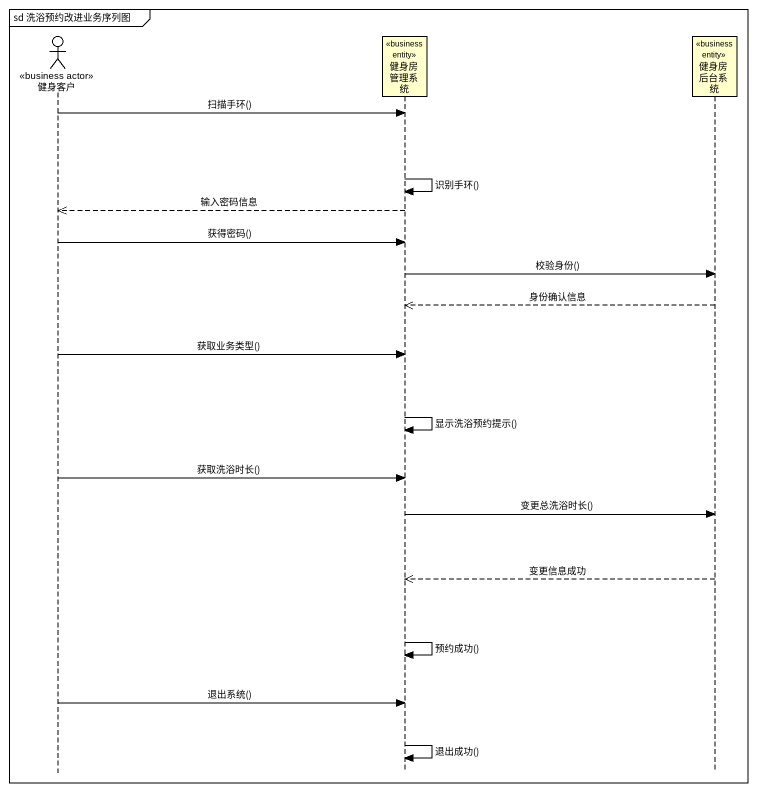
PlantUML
@startuml
mainframe sd 洗浴预约改进业务序列图
hide footbox
actor 健身客户 <<business actor>>
participant 健身房管理系统 <<business entity>>
participant 健身房后台系统 <<business entity>>

健身客户 -> 健身房管理系统 : 扫描手环()
健身房管理系统 -> 健身房管理系统 : 识别手环()
健身房管理系统 -->> 健身客户 : 输入密码信息
健身客户 -> 健身房管理系统 : 获得密码()
健身房管理系统 -> 健身房后台系统 : 校验身份()
健身房后台系统 -->> 健身房管理系统 : 身份确认信息
健身客户 -> 健身房管理系统 : 获取业务类型()
健身房管理系统 -> 健身房管理系统 : 显示洗浴预约提示()
健身客户 -> 健身房管理系统 : 获取洗浴时长()
健身房管理系统 -> 健身房后台系统 : 变更总洗浴时长()
健身房后台系统 -->> 健身房管理系统 : 变更信息成功
健身房管理系统 -> 健身房管理系统 : 预约成功()
健身客户 -> 健身房管理系统 : 退出系统()
健身房管理系统 -> 健身房管理系统 : 退出成功()
@enduml
